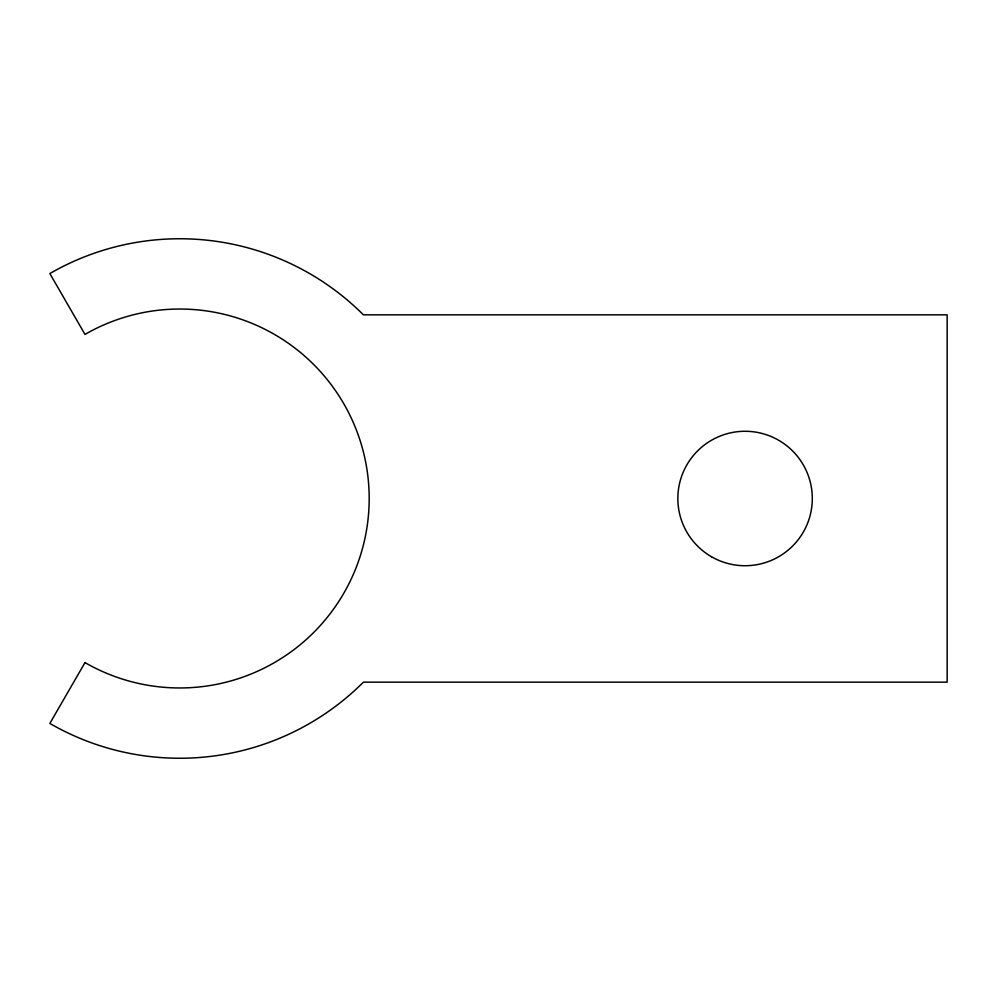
<?xml version="1.0" encoding="UTF-8"?>
<svg xmlns="http://www.w3.org/2000/svg" width="997" height="997" viewBox="0 0 997 997"><rect width="100%" height="100%" fill="white"/><g stroke="black" fill="none" stroke-linecap="round" stroke-linejoin="round"><path stroke-width="1.5" d="M84.994 662.581L49.85 723.448A259.756 259.756 0 0 0 363.394 682.172L947.15 682.172L947.15 314.828L363.394 314.828A259.756 259.756 0 0 0 49.85 273.552L84.994 334.419A189.467 189.467 0 0 1 369.189 498.5A189.467 189.467 0 0 1 84.994 662.581M711.459 556.725A67.235 67.235 0 0 0 812.306 498.5A67.235 67.235 0 0 0 711.459 440.275A67.235 67.235 0 0 0 711.459 556.725"/></g></svg>
